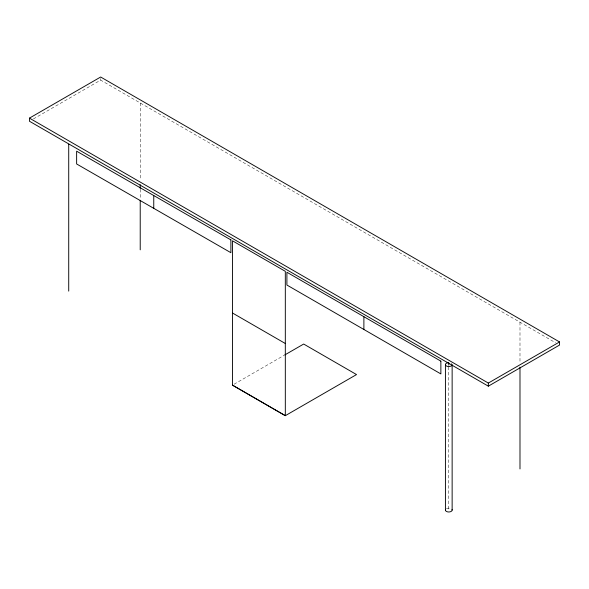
<?xml version="1.0" encoding="UTF-8"?>
<svg xmlns="http://www.w3.org/2000/svg" width="589" height="589" viewBox="0 0 589 589"><rect width="100%" height="100%" fill="white"/><g stroke="black" fill="none" stroke-linecap="round" stroke-linejoin="round"><path stroke-width="0.44" stroke-dasharray="2.94 2.21" d="M33.404 118.941L100.66 80.119L555.596 342.769M234.076 384.227L283.905 355.454M519.991 322.22L519.991 362.566M448.781 366.999L448.781 510.052M140.219 102.957L140.219 180.072M140.219 189.246L140.219 199.347M100.66 78.565L100.66 80.119M446.41 508.682A3.357 1.936 0 0 1 451.159 508.682M451.159 363.236A3.357 1.936 0 0 1 451.689 363.641"/><path stroke-width="0.88" d="M29.45 118.124L100.66 77.012L559.55 341.951L559.55 345.058L488.34 386.17L29.45 121.231L29.45 118.124L488.34 383.064L559.55 341.951M284.693 354.998L303.681 344.042L356.529 374.567L285.319 415.679L232.471 385.169L232.471 240.813L285.319 271.33L285.319 415.679L232.493 385.14M232.471 312.995L285.319 343.505M519.991 367.153L519.991 468.94M488.34 383.064L488.34 386.17M452.138 364.606L452.138 510.052M448.781 363.325L448.781 365.165M445.424 364.606L445.424 510.052M363.884 316.691L363.884 329.479M153.758 195.541L153.758 208.329M140.219 184.659L140.219 188.333M140.219 200.267L140.219 249.839M68.722 144.239L68.722 291.113M452.028 509.551A3.357 1.936 0 0 1 448.781 511.988A3.357 1.936 0 0 1 445.542 509.551M452.028 365.106A3.357 1.936 0 0 1 448.2 366.513A3.357 1.936 0 0 1 445.439 364.436A3.357 1.936 0 0 1 448.781 362.669M230.888 239.9L76.629 151.182L76.629 163.97L230.888 252.696L230.888 239.9M440.866 361.138L286.902 272.243L286.902 285.032L440.874 373.927L440.866 361.138"/></g></svg>
